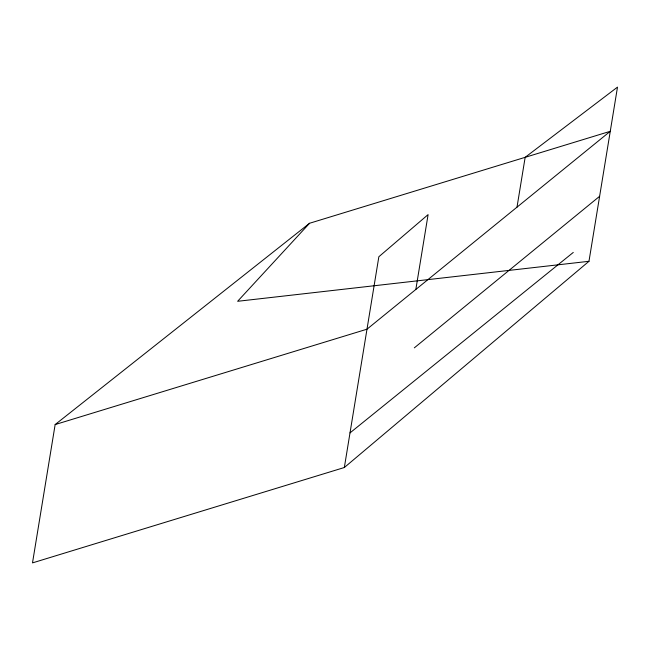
<?xml version="1.0" encoding="UTF-8"?>
<svg xmlns="http://www.w3.org/2000/svg" width="650" height="650" viewBox="0 0 650 650"><rect width="100%" height="100%" fill="white"/><g stroke="black" fill="none" stroke-linecap="round" stroke-linejoin="round"><path stroke-width="0.97" d="M55.152 424.564L366.99 329.192L610.261 131.3L309.579 223.259L55.152 424.564L32.5 562.892L344.338 467.521L588.973 261.3L617.5 87.108L525.159 157.324L517.002 207.163M344.338 467.521L378.852 256.742L428.098 214.614L415.838 289.453M309.579 223.259L237.624 301.299L588.973 261.3M414.318 347.856L599.617 196.3M350.001 432.9L573.267 252.444"/></g></svg>
